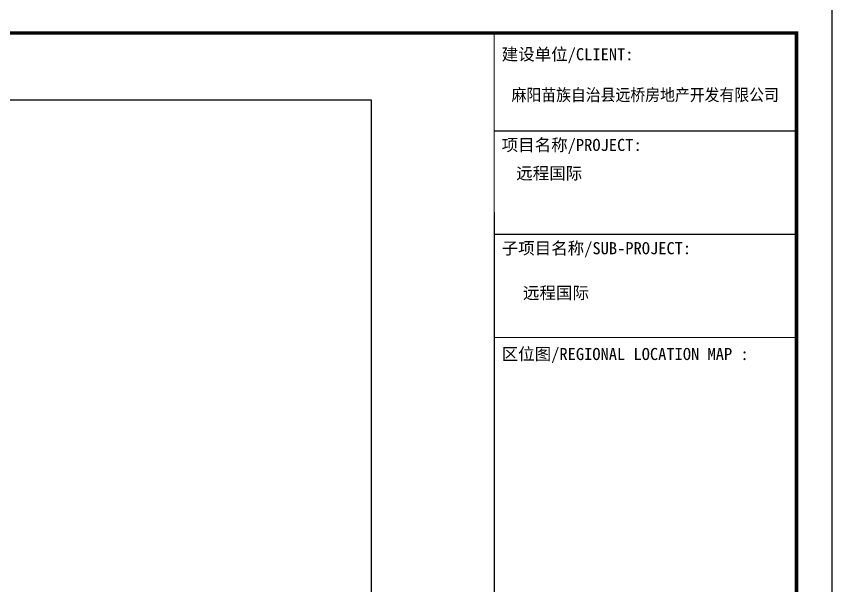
# Model space of a CAD drawing. Extents: x -737978 to 768813, y -372247 to 1140308.
# Drawn here: x -586456 to -570058, y 65430 to 76886 of the extents above; entities that cross this region are included whole.
import ezdxf

# ---------------------------------------------------------------- set-up
doc = ezdxf.new("R2010")
doc.units = 0
doc.header["$LTSCALE"] = 10
doc.header["$MEASUREMENT"] = 0
doc.layers.get('0').update_dxf_attribs({"linetype": 'CONTINUOUS'})
for name, color, linetype in [('8', 8, 'CONTINUOUS'), ('BORDER', 7, 'CONTINUOUS'), ('PUB_TITLE', 4, 'CONTINUOUS')]:
    doc.layers.add(name, color=color, linetype=linetype)
doc.styles.add('-宋体', font='', dxfattribs={"width": 0.8})
doc.styles.get('-宋体').set_extended_font_data('SimSun')

# ---------------------------------------------------------------- blocks, each defined once
blk = doc.blocks.new('TQ1')
at = {"layer": 'PUB_TITLE'}
for p, q in [((-49855, -380355), (-43855, -380355)), ((-49855, -382405), (-43855, -382405))]:
    blk.add_line(p, q, dxfattribs=at)
at = {"layer": 'PUB_TITLE', "const_width": 20}
for points in [[(-49855, -378414), (-49855, -418455)], [(-49855, -384455), (-43855, -384455)]]:
    blk.add_lwpolyline(points, dxfattribs=at)
at = {"layer": 'PUB_TITLE', "style": '-宋体'}
for s, p in [('建设单位/CLIENT:', (-49705, -378955)), ('项目名称/PROJECT:', (-49705, -380755)), ('远程国际', (-49417, -381317)), ('子项目名称/SUB-PROJECT:', (-49705, -382805)), ('远程国际', (-49283, -383691)), ('区位图/REGIONAL LOCATION MAP :', (-49705, -384905))]:
    blk.add_text(s, height=240, dxfattribs=at).set_placement(p)
at = {"layer": 'PUB_TITLE', "style": '-宋体', "width": 0.9}
blk.add_text('麻阳苗族自治县远桥房地产开发有限公司', height=240, dxfattribs=at).set_placement((-49509, -379761))

msp = doc.modelspace()

# ---------------------------------------------------------------- linework, layer by layer
at = {"layer": '8'}
msp.add_lwpolyline([(-576846.3, 72943.1), (-576846.3, 35963.6)], dxfattribs=at)
at = {"layer": 'BORDER'}
msp.add_lwpolyline([(-579317.1, 37313.7), (-626011.3, 37313.7), (-626011.3, 75204.6), (-579317.1, 75204.6)], close=True, dxfattribs=at)
at = {"layer": 'PUB_TITLE'}
msp.add_lwpolyline([(-629457.6, 35256.2), (-629457.6, 77256.2), (-570057.6, 77256.2), (-570057.6, 35256.2)], close=True, dxfattribs=at)
at = {"layer": 'PUB_TITLE', "const_width": 70.7}
msp.add_lwpolyline([(-627754.6, 35963.3), (-570764.7, 35963.3), (-570764.7, 76549.1), (-627754.6, 76549.1)], close=True, dxfattribs=at)

# ---------------------------------------------------------------- block references
at = {"xscale": 1.01360066206343, "yscale": 1.01360066206343, "zscale": 1.01360066206343}
msp.add_blockref('TQ1', (-526313.5, 460109.7), dxfattribs=at)

doc.saveas('drawing.dxf')
